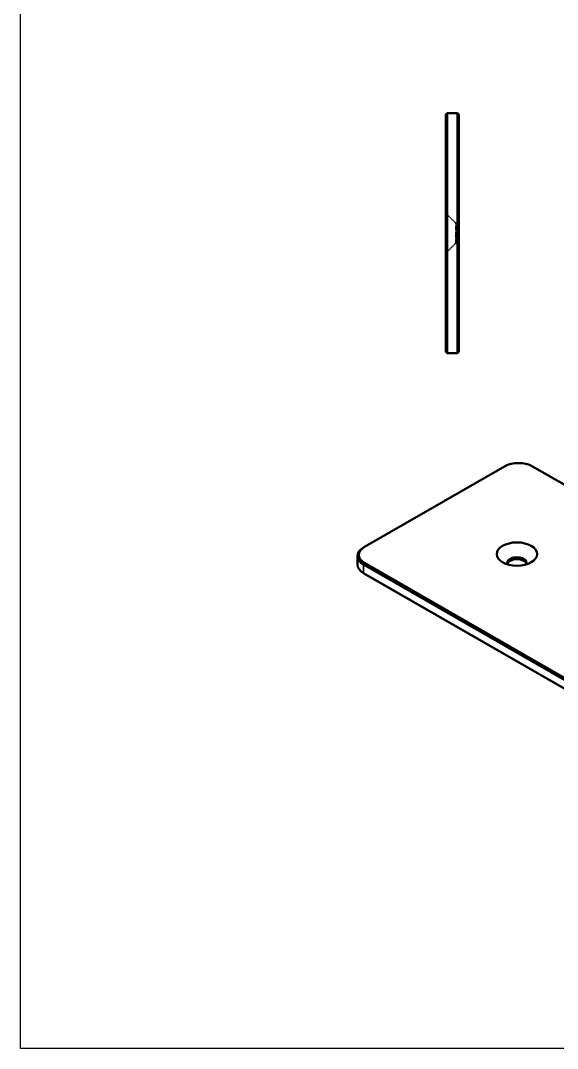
# Model space of a CAD drawing. Header units: millimetres. Extents: x 15 to 962, y -15 to 456.
# Drawn here: x 14.5 to 136.6, y -15.2 to 218.7 of the extents above; entities that cross this region are included whole.
import ezdxf

# ---------------------------------------------------------------- set-up
doc = ezdxf.new("R2010")
doc.units = ezdxf.units.MM
doc.linetypes.add('DASHED', pattern=[0.2068, 0.1655, -0.0413])
for name, color, linetype, lineweight in [('외형선(ISO)', 7, 'Continuous', 50), ('은선 (ISO)', 7, 'DASHED', 35), ('좁은 외형선(ISO)', 7, 'Continuous', 35)]:
    doc.layers.add(name, color=color, linetype=linetype, lineweight=lineweight)

msp = doc.modelspace()

# ---------------------------------------------------------------- linework, layer by layer
at = {"color": 1}
msp.add_lwpolyline([(14.54, 455.92), (962.05, 455.92), (962.05, -15.22), (14.54, -15.22)], close=True, dxfattribs=at)
at = {"layer": '외형선(ISO)', "color": 4}
for p, q in [((111.24, 197.31), (111.54, 197.61)), ((111.24, 192.81), (111.24, 197.31)), ((111.54, 197.61), (111.54, 192.81)), ((113.94, 197.61), (111.54, 197.61)), ((113.94, 197.61), (114.24, 197.31)), ((113.94, 192.81), (113.94, 197.61)), ((114.24, 197.31), (114.24, 192.81)), ((111.24, 192.81), (111.24, 147.81)), ((111.54, 147.81), (111.54, 192.81)), ((113.94, 192.81), (113.94, 147.81)), ((114.24, 147.81), (114.24, 192.81)), ((111.24, 143.31), (111.24, 147.81)), ((111.54, 147.81), (111.54, 143.01)), ((113.94, 143.01), (113.94, 147.81)), ((114.24, 147.81), (114.24, 143.31)), ((111.54, 143.01), (111.24, 143.31)), ((113.94, 143.01), (111.54, 143.01)), ((114.24, 143.31), (113.94, 143.01))]:
    msp.add_line(p, q, dxfattribs=at)
at = {"layer": '외형선(ISO)'}
for p, q in [((92.78, 98.91), (124.6, 117.23)), ((130.96, 117.23), (286.53, 27.65)), ((92.77, 98.9), (92.55, 98.78)), ((91.16, 94.87), (91.16, 96.83)), ((92.57, 94.88), (248.13, 5.3)), ((248.34, 5.66), (92.78, 95.25)), ((92.77, 92.8), (92.55, 92.92)), ((248.13, 3.33), (92.57, 92.92)), ((92.78, 92.79), (248.34, 3.21))]:
    msp.add_line(p, q, dxfattribs=at)
for centre, major_axis, start_param, end_param in [((127.78, 115.4), (4.5, 0), 0.785398, 2.356194), ((95.96, 96.83), (-4.8, 0), 5.50164, 7.068583), ((95.96, 97.08), (-4.5, 0), 5.497787, 7.068583), ((127.43, 95.32), (-2.2, 0), 2.821974, 6.602804), ((127.43, 94.83), (2.2, 0), 0.194825, 2.946768), ((95.96, 94.87), (-4.8, 0), 0, 0.785398), ((95.96, 94.63), (4.5, 0), 3.923138, 3.926991)]:
    msp.add_ellipse(centre, major_axis=major_axis, ratio=0.575862, start_param=start_param, end_param=end_param, dxfattribs=at)
msp.add_ellipse((127.43, 97.28), major_axis=(4.6, 0), ratio=0.575862, dxfattribs=at)
at = {"layer": '은선 (ISO)', "color": 4, "ltscale": 1.142165}
for p, q in [((111.24, 174.86), (113.54, 172.56)), ((114.24, 172.56), (113.54, 172.56)), ((113.54, 168.06), (113.54, 172.56)), ((111.24, 165.76), (113.54, 168.06)), ((114.24, 168.06), (113.54, 168.06))]:
    msp.add_line(p, q, dxfattribs=at)
at = {"layer": '좁은 외형선(ISO)'}
for p, q in [((92.78, 95.25), (92.57, 94.88)), ((92.57, 92.92), (92.57, 94.88)), ((92.57, 92.92), (92.78, 92.79))]:
    msp.add_line(p, q, dxfattribs=at)

doc.saveas('drawing.dxf')
